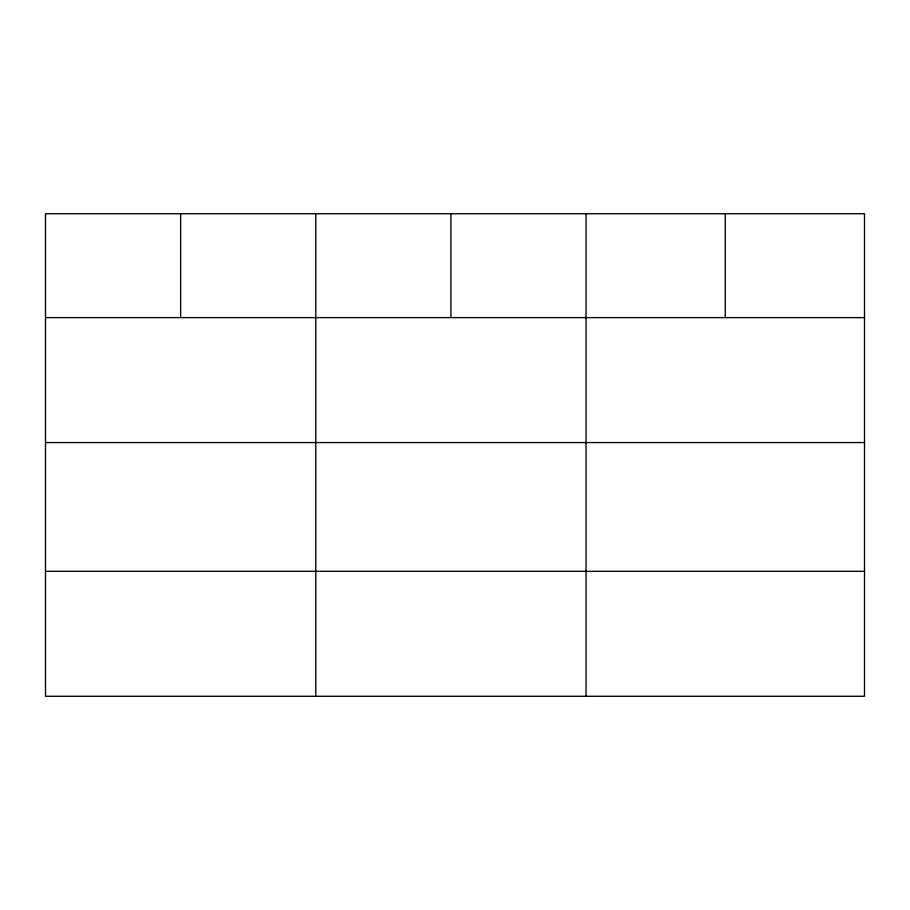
<?xml version="1.0" encoding="UTF-8"?>
<svg xmlns="http://www.w3.org/2000/svg" width="910" height="910" viewBox="0 0 910 910"><rect width="100%" height="100%" fill="white"/><g stroke="black" fill="none" stroke-linecap="round" stroke-linejoin="round"><path stroke-width="1.36" d="M45.5 317.613L864.5 317.613M45.5 442.567L864.5 442.567M45.5 571.321L864.5 571.321M725.27 213.725L725.27 317.613M586.04 213.725L586.04 696.275M450.905 213.725L450.905 317.613M315.77 213.725L315.77 696.275M180.635 213.725L180.635 317.613M864.5 213.725L45.5 213.725L45.5 696.275L864.5 696.275L864.5 213.725"/></g></svg>
